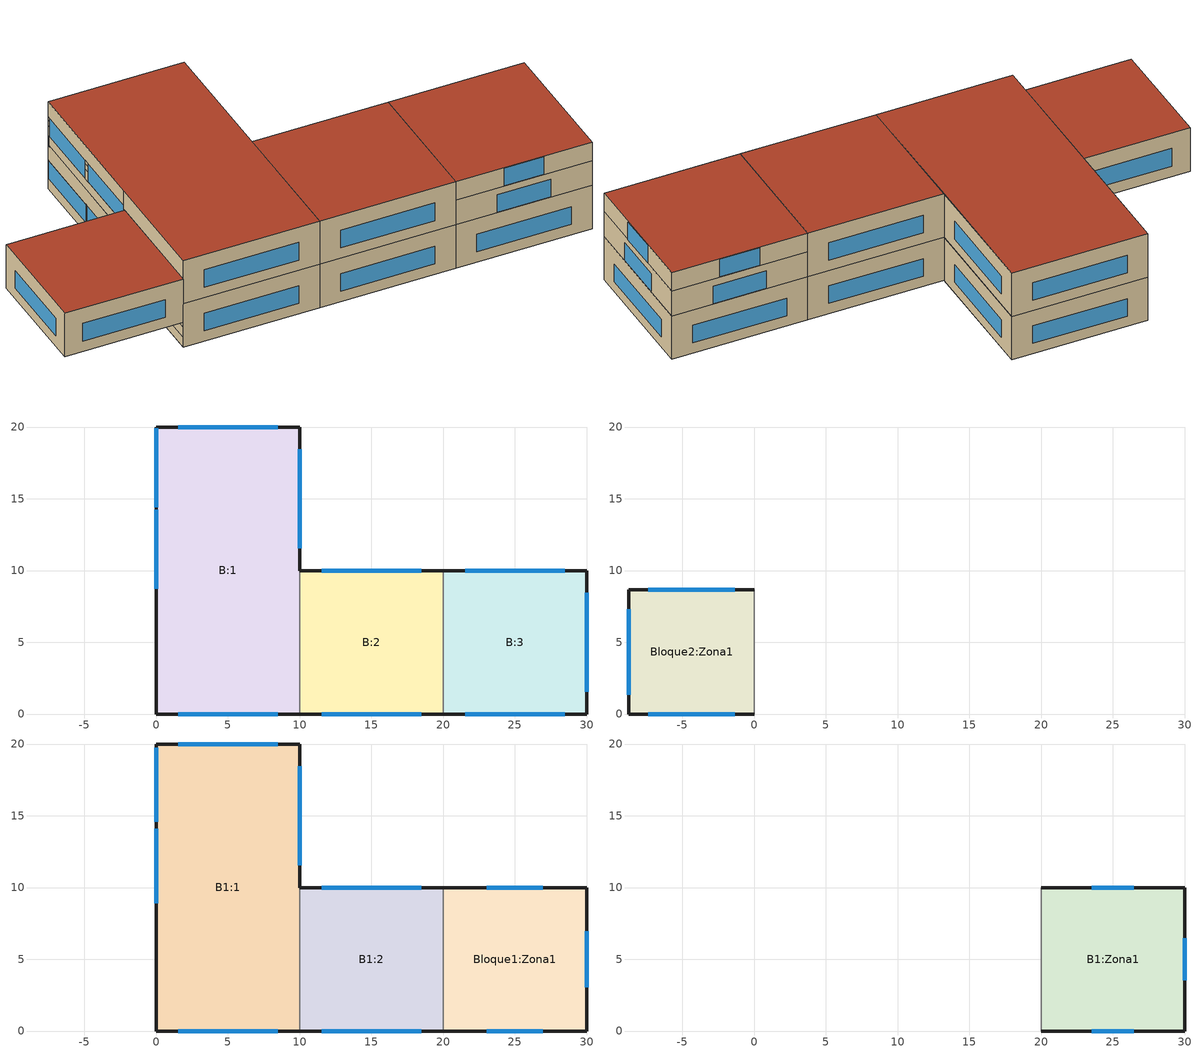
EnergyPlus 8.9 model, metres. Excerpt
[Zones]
B:1
 floor ground (Suelo sobre terreno del proyecto): 10,0 0,0 0,20 10,20 z0
 wall outside (Muro del proyecto): 10,10 10,20 0,20 / 0,0 10,0 z0:3.5; 0,14.37 0,14.28 / 0,8.7 0,0 z0.8:1.55; 0,19.95 0,0 z0:0.8; 0,20 0,19.95 z0:1.55; 0,8.65 0,0 z1.55:2; 0,14.37 0,14.28 / 0,20 0,19.95 z1.55:2.3; 0,20 0,8.7 z2.3:3.5; 0,8.7 0,8.65 z1.55:3.5; 0,19.95 0,14.37 / 0,14.28 0,8.7 z0.8:2.3
 wall to B:2 (Partición del proyecto): 10,0 10,10 z0:3.5
 wall to Bloque2:Zona1 (Partición del proyecto): 0,8.65 0,0 z2:3.5
 window (1001): 10,11.54 10,18.46 / 8.46,20 1.54,20 / 0,19.91 0,14.42 / 0,14.24 0,8.75 / 1.54,0 8.46,0 z0.84:2.26
B:2
 floor ground (Suelo sobre terreno del proyecto): 20,0 10,0 10,10 20,10 z0
 wall outside (Muro del proyecto): 20,10 10,10 / 10,0 20,0 z0:3.5
 wall to B:3 (Partición del proyecto): 20,0 20,10 z0:3.5
 window (1001): 18.46,10 11.54,10 / 11.54,0 18.46,0 z0.84:2.26
B:3
 floor ground (Suelo sobre terreno del proyecto): 30,0 20,0 20,10 30,10 z0
 wall outside (Muro del proyecto): 20,0 30,0 30,10 20,10 z0:3.5
 window (1001): 30,1.54 30,8.46 / 28.46,10 21.54,10 / 21.54,0 28.46,0 z0.84:2.26
Bloque2:Zona1
 floor outside (Suelo exterior del proyecto): 0,0 -8.73,0 -8.73,8.65 0,8.65 z2
 wall outside (Muro del proyecto): 0,8.65 -8.73,8.65 -8.73,0 0,0 z2:5.5
 wall to B1:1 (Partición del proyecto_Rev): 0,0 0,8.65 z3.5:5.5
 window (1001): -1.35,8.65 -7.38,8.65 / -8.73,7.31 -8.73,1.34 / -7.38,0 -1.35,0 z2.84:4.26
 roof outside (Cubierta plana del proyecto): -8.73,0 0,0 0,8.65 -8.73,8.65 z5.5
B1:1
 floor to B:1 (Suelo interior del proyecto_Reversed_Rev): 10,0 0,0 0,20 10,20 z3.5
 wall outside (Muro del proyecto): 10,10 10,20 0,20 / 0,0 10,0 z3.5:7; 0,14.52 0,14.13 / 0,8.85 0,8.65 z4.3:5.05; 0,19.8 0,8.65 z3.5:4.3; 0,20 0,19.8 z3.5:5.05; 0,8.85 0,8.65 / 0,14.52 0,14.13 / 0,20 0,19.8 z5.05:5.5; 0,14.52 0,14.13 / 0,20 0,19.8 z5.5:5.8; 0,20 0,8.85 z5.8:7; 0,8.85 0,0 z5.5:7; 0,19.8 0,14.52 / 0,14.13 0,8.85 z4.3:5.8
 wall to B1:2 (Partición del proyecto): 10,0 10,10 z3.5:7
 window (1001): 10,11.54 10,18.46 / 8.46,20 1.54,20 / 0,19.76 0,14.57 / 0,14.09 0,8.9 / 1.54,0 8.46,0 z4.34:5.76
 roof outside (Cubierta plana del proyecto): 0,0 10,0 10,20 0,20 z7
B1:2
 floor to B:2 (Suelo interior del proyecto_Reversed_Rev): 20,0 10,0 10,10 20,10 z3.5
 wall outside (Muro del proyecto): 20,10 10,10 / 10,0 20,0 z3.5:7
 wall to B1:Zona1 (Partición del proyecto_Rev): 20,0 20,10 z5.5:7
 wall to Bloque1:Zona1 (Partición del proyecto): 20,0 20,10 z3.5:5.5
 window (1001): 18.46,10 11.54,10 / 11.54,0 18.46,0 z4.34:5.76
 roof outside (Cubierta plana del proyecto): 10,0 20,0 20,10 10,10 z7
Bloque1:Zona1
 floor to B:3 (Suelo interior del proyecto_Reversed_Rev): 30,0 20,0 20,10 30,10 z3.5
 wall outside (Muro del proyecto): 20,0 30,0 30,10 20,10 z3.5:5.5
 window (1001): 30,3.04 30,6.96 / 26.96,10 23.04,10 / 23.04,0 26.96,0 z3.54:4.96
B1:Zona1
 floor to Bloque1:Zona1 (Suelo interior del proyecto): 30,0 20,0 20,10 30,10 z5.5
 wall outside (Muro del proyecto): 20,0 30,0 30,10 20,10 z5.5:7
 window (1001): 26.46,10 23.54,10 / 30,3.54 30,6.46 / 23.54,0 26.46,0 z5.54:6.96
 roof outside (Cubierta plana del proyecto): 20,0 30,0 30,10 20,10 z7
[Site:Location]
Sitio (O1-O1:31-12)  (01-01:31-12): Latitude=41.28; Longitude=2.07; Time Zone=1; Elevation {m}=6
[Site:GroundTemperature:BuildingSurface]
18, 18, 18, 18, 18, 18, 18, 18, 18, 18, 18, 18
[Site:GroundTemperature:Deep]
14, 14, 14, 14, 14, 14, 14, 14, 14, 14, 14, 14
[Site:GroundTemperature:Shallow]
14, 14, 14, 14, 14, 14, 14, 14, 14, 14, 14, 14
[Site:GroundTemperature:FCfactorMethod]
January FCfactorMethod ground temperature {C}=9.17; Februry FCfactorMethod ground temperature {C}=8.53; March FCfactorMethod ground temperature {C}=9.66; April FCfactorMethod ground temperature {C}=11.44; May FCfactorMethod ground temperature {C}=16.1; June FCfactorMethod ground temperature {C}=19.7; July FCfactorMethod ground temperature {C}=22.12; August FCfactorMethod ground temperature {C}=22.86; September FCfactorMethod ground temperature {C}=21.6; October FCfactorMethod ground temperature {C}=18.81; November FCfactorMethod ground temperature {C}=15.08; December FCfactorMethod ground temperature {C}=11.62
[Site:GroundReflectance]
0.2, 0.2, 0.2, 0.2, 0.2, 0.2, 0.2, 0.2, 0.2, 0.2, 0.2, 0.2
[Site:GroundReflectance:SnowModifier]
2, 2
[SizingPeriod:DesignDay] Day of Month=15; Humidity Condition Type=WetBulb; Barometric Pressure {N/M**2}=101252.9; Wind Direction {Degrees N=0, S=180}=0; Rain Indicator=No; Snow on ground indicator=No
Name | Month | Day Type -- used for schedules | Maximum Dry-Bulb Temperature {C} | Daily Dry-Bulb Temperature Range {C} | Wetbulb at Maximum Dry-Bulb{C} | Wind Speed {m/s} | Daylight Savings Time Indicator | Solar Model Indicator | Clearness {0.0 to 1.2} | Max Dry-Bulb {C} | Daily Temp Range {C} | Wet-Bulb at Max {C} | Wind Speed {M/Sec} | Clearness {0.0 to 1.2} - gives no sun (but does include long wave radiant heat exchange with sky)
Summer Design Day in Sitio (O1-O1:31-12) Jul | 7 | SummerDesignDay | 31.6 | 7.9 | 23.5 | 0 | Yes | ASHRAEClearSky | 0.98
Summer Design Day in Sitio (O1-O1:31-12) Ago | 8 | SummerDesignDay | 32.3 | 8.3 | 23.8 | 0 | Yes | ASHRAEClearSky | 0.98
Summer Design Day in Sitio (O1-O1:31-12) Sep | 9 | SummerDesignDay | 29.1 | 8.3 | 22.6 | 0 | Yes | ASHRAEClearSky | 0.98
Winter Design Day in Sitio (O1-O1:31-12) | 1 | WinterDesignDay |  |  |  |  | No |  |  | 1.2 | 0 | 1.2 | 11.1 | 0
[Building]
Building: North Axis=0; Terrain=Suburbs; Loads Convergence Tolerance=.04; Temperature Convergence Tolerance=.4; Solar Distribution=FullExterior; Maximum number of warmup days=25; Minimum number of warmup days=6
[Material:NoMass] Roughness=Rough; Thermal Emittance=0.9; Solar Absorptance=0.7; Visible Absorptance=0.7
Name | Resistance {m2-K/w}
5_RVAL_2; 6_RVAL_2 | .15
9_RVAL_3 | .18
[Construction]
Suelo sobre terreno del proyecto: Urea Formaldehyde Foam_.1327, Cast Concrete_.1, Floor/Roof Screed_.O7, Timber Flooring_.O3
Suelo interior del proyecto_Reversed_Rev; Suelo interior del proyecto: Cast Concrete (Dense)_.1
Partición del proyecto: Gypsum Plasterboard_.O25, 5_RVAL_2, Gypsum Plasterboard_.O25
Partición del proyecto_Rev: Gypsum Plasterboard_.O25, 6_RVAL_2, Gypsum Plasterboard_.O25
Muro del proyecto: Brickwork Outer_.1, XPS Extruded Polystyrene  - CO2 Blowing_.O795, Concrete Block (Medium)_.1, Gypsum Plastering_.O13
Cubierta plana del proyecto: Asphalt 1_.O1, MW Glass Wool (rolls)_.1445, 9_RVAL_3, Plasterboard_.O13
Suelo exterior del proyecto: External Rendering_.O25, MW Stone Wool (rolls)_.1482, Timber Flooring_.OO5
1001: 38, 1002, 2
[WindowMaterial:Gas]
1002: Gas type (Air - Argon - Krypton - Xenon - SF6 - Custom)=Air; Thickness {m}=.013
[WindowMaterial:Glazing] Optical data type {SpectralAverage or Spectral}=SpectralAverage; Thickness {m}=.003; IR transmittance at normal incidence=0; IR emissivity: front side=.84; Conductivity {W/m-K}=.9; Dirt Correction Factor for Solar and Visible Transmittance=1
Name | Solar transmittance at normal incidence | Solar reflectance at normal incidence: front side | Solar reflectance at normal incidence: back side | Visible transmittance at normal incidence | Visible reflectance at normal incidence: front side | Visible reflectance at normal incidence: back side | IR emissivity: back side
2 | .837 | .075 | .075 | .898 | .081 | .081 | .84
38 | .74 | .09 | .1 | .82 | .11 | .12 | .2
[Material] Roughness=Rough; Thermal Emittance=0.9
Name | Thickness {m} | Conductivity {w/m-K} | Density {kg/m3} | Specific Heat {J/kg-K} | Solar Absorptance | Visible Absorptance
Urea Formaldehyde Foam_.1327 | .1327 | 0.04 | 10 | 1400 | 0.6 | 0.6
Cast Concrete_.1 | .1 | 1.13 | 2000 | 1000 | 0.6 | 0.6
Floor/Roof Screed_.O7 | .07 | 0.41 | 1200 | 840 | 0.73 | 0.73
Timber Flooring_.O3 | .03 | 0.14 | 650 | 1200 | 0.78 | 0.78
Cast Concrete (Dense)_.1 | .1 | 1.4 | 2100 | 840 | 0.6 | 0.6
Gypsum Plasterboard_.O25 | .025 | 0.25 | 900 | 1000 | 0.5 | 0.5
Brickwork Outer_.1 | .1 | 0.84 | 1700 | 800 | 0.7 | 0.7
XPS Extruded Polystyrene  - CO2 Blowing_.O795 | .0795 | 0.034 | 35 | 1400 | 0.6 | 0.6
Concrete Block (Medium)_.1 | .1 | 0.51 | 1400 | 1000 | 0.6 | 0.6
Gypsum Plastering_.O13 | .013 | 0.4 | 1000 | 1000 | 0.5 | 0.5
Asphalt 1_.O1 | .01 | 0.7 | 2100 | 1000 | 0.85 | 0.9
MW Glass Wool (rolls)_.1445 | .1445 | 0.04 | 12 | 840 | 0.6 | 0.6
Plasterboard_.O13 | .013 | 0.25 | 2800 | 896 | 0.5 | 0.5
External Rendering_.O25 | .025 | 0.5 | 1300 | 1000 | 0.7 | 0.7
MW Stone Wool (rolls)_.1482 | .1482 | 0.04 | 30 | 840 | 0.6 | 0.6
Timber Flooring_.OO5 | .005 | 0.14 | 650 | 1200 | 0.78 | 0.78
[Zone] Relative North (to building)=0; Zone Type=1; Zone multiplier=1; Zone inside convection algorithm=TARP; Part Of Total Floor Area=Yes
Name | Zone volume | Floor Area
B:1; B1:1 | 700 | 200
B:2; B:3; B1:2 | 350 | 100
B1:Zona1 | 150 | 100
Bloque1:Zona1 | 200 | 100
Bloque2:Zona1 | 264.1793 | 75.4798
[PEOPLE] Number of People SCHEDULE=Office_OpenOff_Occ; Number of People Calculation Method=People/Area; People per Zone Floor Area=.111; radiant fraction=.3; User Specified Sensible Fraction=AutoCalculate; CO2 generation rate per unit of activity level (units m3/s-W=3.82e-08; Enable ASHRAE 55 comfort warnings=No; MRT Calculation Type=ZoneAveraged; Work Efficiency SCHEDULE Name (0.0-1.0,real)=Work efficiency; Clothing Insulation Calculation Method=ClothingInsulationSchedule; Air Velocity SCHEDULE Name (units m/s, real)=AirVelocitySchedule
Name | Zone | Activity level SCHEDULE Name (units W/person, real) | Clothing Insulation SCHEDULE Name (real)
People B:1 | B:1 | Activity Schedule 40 | Clothing Schedule 40
People B:2 | B:2 | Activity Schedule 48 | Clothing Schedule 48
People B:3 | B:3 | Activity Schedule 55 | Clothing Schedule 55
People B1:1 | B1:1 | Activity Schedule 371 | Clothing Schedule 371
People B1:Zona1 | B1:Zona1 | Activity Schedule 379 | Clothing Schedule 379
People B1:2 | B1:2 | Activity Schedule 386 | Clothing Schedule 386
People Bloque1:Zona1 | Bloque1:Zona1 | Activity Schedule 403 | Clothing Schedule 403
People Bloque2:Zona1 | Bloque2:Zona1 | Activity Schedule 435 | Clothing Schedule 435
[Lights] Lighting SCHEDULE=Office_OpenOff_Light; Design Level calculation method=Watts/Area; Watts per Zone Area {W/m2}=20; Return Air Fraction=0; Radiant fraction=.42; Fraction Visible=.18; Fraction Replaceable=1
Name | Zone
B:1 | B:1
B:2 | B:2
B:3 | B:3
B1:1 | B1:1
B1:Zona1 | B1:Zona1
B1:2 | B1:2
Bloque1:Zona1 | Bloque1:Zona1
Bloque2:Zona1 | Bloque2:Zona1
[OtherEquipment] Fuel Type=Electricity; Equipment SCHEDULE=Office_OpenOff_Equip; Design Level calculation method=Watts/Area; Watts per Zone Area {watts/m2}=11.77; Latent fraction=0; Radiant fraction=.2; Fraction Lost=0; Carbon Dioxide Generation Rate=0
Name | Zone | End-use category
B:1 Equipment gain 1 | B:1 | ELECTRIC EQUIPMENT#B:1#05
B:2 Equipment gain 1 | B:2 | ELECTRIC EQUIPMENT#B:2#05
B:3 Equipment gain 1 | B:3 | ELECTRIC EQUIPMENT#B:3#05
B1:1 Equipment gain 1 | B1:1 | ELECTRIC EQUIPMENT#B1:1#05
B1:Zona1 Equipment gain 1 | B1:Zona1 | ELECTRIC EQUIPMENT#B1:Zona1#05
B1:2 Equipment gain 1 | B1:2 | ELECTRIC EQUIPMENT#B1:2#05
Bloque1:Zona1 Equipment gain 1 | Bloque1:Zona1 | ELECTRIC EQUIPMENT#Bloque1:Zona1#05
Bloque2:Zona1 Equipment gain 1 | Bloque2:Zona1 | ELECTRIC EQUIPMENT#Bloque2:Zona1#05
[WaterUse:Equipment] DHW SCHEDULE=Office_OpenOff_Occ
Name | Peak Volumetric Flow Rate {m3/s} | Target Temperature Schedule | Hot Water Supply Temperature Schedule | Cold Water Supply Temperature Schedule | Zone
DHW B:1 | 1.23457e-06 | DHW Supply Temperature B:1 | DHW Supply Temperature B:1 | DHW Mains Temperature B:1 | B:1
DHW B:2 | 6.17284e-07 | DHW Supply Temperature B:2 | DHW Supply Temperature B:2 | DHW Mains Temperature B:2 | B:2
DHW B:3 | 6.17284e-07 | DHW Supply Temperature B:3 | DHW Supply Temperature B:3 | DHW Mains Temperature B:3 | B:3
DHW B1:1 | 1.23457e-06 | DHW Supply Temperature B1:1 | DHW Supply Temperature B1:1 | DHW Mains Temperature B1:1 | B1:1
DHW B1:Zona1 | 6.17284e-07 | DHW Supply Temperature B1:Zona1 | DHW Supply Temperature B1:Zona1 | DHW Mains Temperature B1:Zona1 | B1:Zona1
DHW B1:2 | 6.17284e-07 | DHW Supply Temperature B1:2 | DHW Supply Temperature B1:2 | DHW Mains Temperature B1:2 | B1:2
DHW Bloque1:Zona1 | 6.17284e-07 | DHW Supply Temperature Bloque1:Zona1 | DHW Supply Temperature Bloque1:Zona1 | DHW Mains Temperature Bloque1:Zona1 | Bloque1:Zona1
DHW Bloque2:Zona1 | 4.65925e-07 | DHW Supply Temperature Bloque2:Zona1 | DHW Supply Temperature Bloque2:Zona1 | DHW Mains Temperature Bloque2:Zona1 | Bloque2:Zona1
[ZoneInfiltration:DesignFlowRate] Infiltration SCHEDULE=On 24/7; Design Volume Flow Rate calculation method=Flow/zone; Constant Term Coefficient=1; Temperature Term Coefficient=0; Velocity Term Coefficient=0; Velocity Squared Term Coefficient=0
Name | Zone | Design Volume Flow Rate (m3/s)
B:1 Infiltration | B:1 | .136111
B:2 Infiltration | B:2 | .068056
B:3 Infiltration | B:3 | .068056
B1:1 Infiltration | B1:1 | .136111
B1:Zona1 Infiltration | B1:Zona1 | .029167
B1:2 Infiltration | B1:2 | .068056
Bloque1:Zona1 Infiltration | Bloque1:Zona1 | .038889
Bloque2:Zona1 Infiltration | Bloque2:Zona1 | .051368
[Sizing:Zone] Zone Cooling Design Supply Air Temperature Input Method=SupplyAirTemperature; Zone Cooling Design Supply Air Temperature (C)=12; Zone Cooling Design Supply Air Temperature Difference=0; Zone Heating Design Supply Air Temperature Input Method=SupplyAirTemperature; Zone Heating Design Supply Air Temperature (C)=35; Zone Heating Design Supply Air Temperature Difference=0; Zone Cooling Design Supply Air Humidity Ratio (kgWater/kgDryAir)=0.0077; Zone Heating Design Supply Air Humidity Ratio (kgWater/kgDryAir)=0.0156; Zone Heating Sizing Factor=1.25; Zone Cooling Sizing Factor=1.15; Cooling Design Air Flow Method=DesignDay; Cooling Minimum Air Flow Fraction=0; Heating Design Air Flow Method=DesignDay
Name | Design Specification Outdoor Air Object | Design Specification Zone Air Distribution Object
B:1 | B:1 | B:1
B:2 | B:2 | B:2
B:3 | B:3 | B:3
B1:1 | B1:1 | B1:1
B1:Zona1 | B1:Zona1 | B1:Zona1
B1:2 | B1:2 | B1:2
Bloque1:Zona1 | Bloque1:Zona1 | Bloque1:Zona1
Bloque2:Zona1 | Bloque2:Zona1 | Bloque2:Zona1
[DesignSpecification:ZoneAirDistribution] Zone Air Distribution Effectiveness in Cooling Mode (dimensionless)=1; Zone Air Distribution Effectiveness in Heating Mode (dimensionless)=1
B:1; B:2; B:3; B1:1; B1:Zona1; B1:2; Bloque1:Zona1; Bloque2:Zona1
[DesignSpecification:OutdoorAir] Outdoor Air Method=Sum; Outdoor Air Flow per Person {m3/s}=.01; Outdoor Air Flow per Zone Floor Area {m3/s-m2}=0; Outdoor Air Flow per Zone {m3/s}=0; Outdoor Air Flow Air Changes per Hour=0; Outdoor Air Flow Rate Fraction Schedule=Office_OpenOff_Occ
B:1; B:2; B:3; B1:1; B1:Zona1; B1:2; Bloque1:Zona1; Bloque2:Zona1
[ZoneControl:Thermostat]
B:1 Thermostat: B:1, Zone Control Type Sched, ThermostatSetpoint:DualSetpoint, Dual Setpoint - Zone B:1
B:2 Thermostat: B:2, Zone Control Type Sched, ThermostatSetpoint:DualSetpoint, Dual Setpoint - Zone B:2
B:3 Thermostat: B:3, Zone Control Type Sched, ThermostatSetpoint:DualSetpoint, Dual Setpoint - Zone B:3
B1:1 Thermostat: B1:1, Zone Control Type Sched, ThermostatSetpoint:DualSetpoint, Dual Setpoint - Zone B1:1
B1:Zona1 Thermostat: B1:Zona1, Zone Control Type Sched, ThermostatSetpoint:DualSetpoint, Dual Setpoint - Zone B1:Zona1
B1:2 Thermostat: B1:2, Zone Control Type Sched, ThermostatSetpoint:DualSetpoint, Dual Setpoint - Zone B1:2
Bloque1:Zona1 Thermostat: Bloque1:Zona1, Zone Control Type Sched, ThermostatSetpoint:DualSetpoint, Dual Setpoint - Zone Bloque1:Zona1
Bloque2:Zona1 Thermostat: Bloque2:Zona1, Zone Control Type Sched, ThermostatSetpoint:DualSetpoint, Dual Setpoint - Zone Bloque2:Zona1
[ThermostatSetpoint:DualSetpoint]
Dual Setpoint - Zone B:1: B:1 Heating Setpoint Schedule, B:1 Cooling SP Sch
Dual Setpoint - Zone B:2: B:2 Heating Setpoint Schedule, B:2 Cooling SP Sch
Dual Setpoint - Zone B:3: B:3 Heating Setpoint Schedule, B:3 Cooling SP Sch
Dual Setpoint - Zone B1:1: B1:1 Heating Setpoint Schedule, B1:1 Cooling SP Sch
Dual Setpoint - Zone B1:Zona1: B1:Zona1 Heating Setpoint Schedule, B1:Zona1 Cooling SP Sch
Dual Setpoint - Zone B1:2: B1:2 Heating Setpoint Schedule, B1:2 Cooling SP Sch
Dual Setpoint - Zone Bloque1:Zona1: Bloque1:Zona1 Heating Setpoint Schedule, Bloque1:Zona1 Cooling SP Sch
Dual Setpoint - Zone Bloque2:Zona1: Bloque2:Zona1 Heating Setpoint Schedule, Bloque2:Zona1 Cooling SP Sch
[Zone equipment]
B:1: B:1 Ideal Loads Air
B:2: B:2 Ideal Loads Air
B:3: B:3 Ideal Loads Air
B1:1: B1:1 Ideal Loads Air
B1:Zona1: B1:Zona1 Ideal Loads Air
B1:2: B1:2 Ideal Loads Air
Bloque1:Zona1: Bloque1:Zona1 Ideal Loads Air
Bloque2:Zona1: Bloque2:Zona1 Ideal Loads Air
[ZoneHVAC:IdealLoadsAirSystem] Maximum Heating Supply Air Temperature {C}=35; Minimum Cooling Supply Air Temperature {C}=12; Maximum Heating Supply Air Humidity Ratio {kg-H2O/kg-air}=0.0156; Minimum Cooling Supply Air Humidity Ratio {kg-H2O/kg-air}=0.0077; Heating Limit=LimitCapacity; Maximum Heating Air Flow Rate {m3/s}=Autosize; Maximum Sensible Heating Capacity=Autosize; Cooling Limit=LimitFlowRateAndCapacity; Maximum Cooling Air Flow Rate {m3/s}=Autosize; Maximum Total Cooling Capacity=Autosize; Dehumidification Control Type=None; Humidification Control Type=None; Outdoor Air Economizer Type=NoEconomizer; Heat Recovery Type=None
Name | Heating Availability Schedule | Cooling availability schedule | Design Specification Outdoor Air Object
B:1 Ideal Loads Air | B:1 Heating Availability Sch | B:1 Cooling Availability Sch | B:1
B:2 Ideal Loads Air | B:2 Heating Availability Sch | B:2 Cooling Availability Sch | B:2
B:3 Ideal Loads Air | B:3 Heating Availability Sch | B:3 Cooling Availability Sch | B:3
B1:1 Ideal Loads Air | B1:1 Heating Availability Sch | B1:1 Cooling Availability Sch | B1:1
B1:Zona1 Ideal Loads Air | B1:Zona1 Heating Availability Sch | B1:Zona1 Cooling Availability Sch | B1:Zona1
B1:2 Ideal Loads Air | B1:2 Heating Availability Sch | B1:2 Cooling Availability Sch | B1:2
Bloque1:Zona1 Ideal Loads Air | Bloque1:Zona1 Heating Availability Sch | Bloque1:Zona1 Cooling Availability Sch | Bloque1:Zona1
Bloque2:Zona1 Ideal Loads Air | Bloque2:Zona1 Heating Availability Sch | Bloque2:Zona1 Cooling Availability Sch | Bloque2:Zona1
[Schedule:Compact]
Work efficiency: Any Number, Through: 12/31, For: AllDays, Until: 24:00, 0
AirVelocitySchedule: Any Number, Through: 12/31, For: AllDays, Until: 24:00, .137
On 24/7: Any Number, Through: 12/31, For: AllDays, Until: 24:00, 1
Office_OpenOff_Occ: Fraction, Through: 31 Dec, For: Weekdays SummerDesignDay, Until: 07:00, 0, Until: 08:00, 0.25, Until: 09:00, 0.5, Until: 12:00, 1, Until: 14:00, 0.75, Until: 17:00, 1, Until: 18:00, 0.5, Until: 19:00, 0.25, Until: 24:00, 0, For: Weekends, Until: 24:00, 0, For: Holidays, Until: 24:00, 0, For: WinterDesignDay AllOtherDays, Until: 24:00, 0
Office_OpenOff_Equip: Fraction, Through: 31 Dec, For: Weekdays SummerDesignDay, Until: 07:00, 0.05394, Until: 20:00, 1, Until: 24:00, 0.05394, For: Weekends, Until: 24:00, 0.05394, For: Holidays, Until: 24:00, 0.05394, For: WinterDesignDay AllOtherDays, Until: 24:00, 0
Office_OpenOff_Light: Fraction, Through: 31 Dec, For: Weekdays SummerDesignDay, Until: 07:00, 0, Until: 19:00, 1, Until: 24:00, 0, For: Weekends, Until: 24:00, 0, For: Holidays, Until: 24:00, 0, For: WinterDesignDay AllOtherDays, Until: 24:00, 0
Activity Schedule 40; Activity Schedule 48; Activity Schedule 55; Activity Schedule 371; Activity Schedule 379; Activity Schedule 386; Activity Schedule 403; Activity Schedule 435: Any Number, Through: 12/31, For: AllDays, Until: 24:00, 110.7
Clothing Schedule 40; Clothing Schedule 48; Clothing Schedule 55; Clothing Schedule 371; Clothing Schedule 379; Clothing Schedule 386; Clothing Schedule 403; Clothing Schedule 435: Any Number, Through: 4/1, For: AllDays, Until: 24:00, 1, Through: 9/30, For: AllDays, Until: 24:00, .5, Through: 12/31, For: AllDays, Until: 24:00, 1
DHW Supply Temperature B:1; DHW Supply Temperature B:2; DHW Supply Temperature B:3; DHW Supply Temperature B1:1; DHW Supply Temperature B1:Zona1; DHW Supply Temperature B1:2; DHW Supply Temperature Bloque1:Zona1; DHW Supply Temperature Bloque2:Zona1: Temperature, Through: 12/31, For: AllDays, Until: 24:00, 65
DHW Mains Temperature B:1; DHW Mains Temperature B:2; DHW Mains Temperature B:3; DHW Mains Temperature B1:1; DHW Mains Temperature B1:Zona1; DHW Mains Temperature B1:2; DHW Mains Temperature Bloque1:Zona1; DHW Mains Temperature Bloque2:Zona1: Temperature, Through: 12/31, For: AllDays, Until: 24:00, 10
B:1 Heating Setpoint Schedule; B:2 Heating Setpoint Schedule; B:3 Heating Setpoint Schedule; B1:1 Heating Setpoint Schedule; B1:Zona1 Heating Setpoint Schedule; B1:2 Heating Setpoint Schedule; Bloque1:Zona1 Heating Setpoint Schedule; Bloque2:Zona1 Heating Setpoint Schedule: Temperature, Through: 31 Dec, For: Weekdays SummerDesignDay, Until: 05:00, 12, Until: 19:00, 22, Until: 24:00, 12, For: WinterDesignDay, Until: 24:00, 22, For: Weekends, Until: 24:00, 12, For: Holidays, Until: 24:00, 12, For: AllOtherDays, Until: 24:00, -50
B:1 Heating Availability Sch; B:2 Heating Availability Sch; B:3 Heating Availability Sch; B1:1 Heating Availability Sch; B1:Zona1 Heating Availability Sch; B1:2 Heating Availability Sch; Bloque1:Zona1 Heating Availability Sch; Bloque2:Zona1 Heating Availability Sch: Temperature, Through: 31 Dec, For: Weekdays SummerDesignDay, Until: 05:00, 1, Until: 19:00, 1, Until: 24:00, 1, For: WinterDesignDay, Until: 24:00, 1, For: Weekends, Until: 24:00, 1, For: Holidays, Until: 24:00, 1, For: AllOtherDays, Until: 24:00, 0
B:1 Cooling SP Sch; B:2 Cooling SP Sch; B:3 Cooling SP Sch; B1:1 Cooling SP Sch; B1:Zona1 Cooling SP Sch; B1:2 Cooling SP Sch; Bloque1:Zona1 Cooling SP Sch; Bloque2:Zona1 Cooling SP Sch: Temperature, Through: 31 Dec, For: Weekdays SummerDesignDay, Until: 05:00, 100, Until: 19:00, 24, Until: 24:00, 100, For: Weekends, Until: 24:00, 100, For: Holidays, Until: 24:00, 100, For: WinterDesignDay AllOtherDays, Until: 24:00, 100
B:1 Cooling Availability Sch; B:2 Cooling Availability Sch; B:3 Cooling Availability Sch; B1:1 Cooling Availability Sch; B1:Zona1 Cooling Availability Sch; B1:2 Cooling Availability Sch; Bloque1:Zona1 Cooling Availability Sch; Bloque2:Zona1 Cooling Availability Sch: Temperature, Through: 31 Dec, For: Weekdays SummerDesignDay, Until: 05:00, 0, Until: 19:00, 1, Until: 24:00, 0, For: Weekends, Until: 24:00, 0, For: Holidays, Until: 24:00, 0, For: WinterDesignDay AllOtherDays, Until: 24:00, 0
[Schedule:Day:Hourly]
Summer Control Type Day Sch; Winter Control Type Day Sch: Control Type, 4, 4, 4, 4, 4, 4, 4, 4, 4, 4, 4, 4, 4, 4, 4, 4, 4, 4, 4, 4, 4, 4, 4, 4
[Schedule:Week:Daily]
Summer Control Type Week Sch: Summer Control Type Day Sch, Summer Control Type Day Sch, Summer Control Type Day Sch, Summer Control Type Day Sch, Summer Control Type Day Sch, Summer Control Type Day Sch, Summer Control Type Day Sch, Summer Control Type Day Sch, Summer Control Type Day Sch, Summer Control Type Day Sch, Summer Control Type Day Sch, Summer Control Type Day Sch
Winter Control Type Week Sch: Winter Control Type Day Sch, Winter Control Type Day Sch, Winter Control Type Day Sch, Winter Control Type Day Sch, Winter Control Type Day Sch, Winter Control Type Day Sch, Winter Control Type Day Sch, Winter Control Type Day Sch, Winter Control Type Day Sch, Winter Control Type Day Sch, Winter Control Type Day Sch, Winter Control Type Day Sch
[Schedule:Year]
Zone Control Type Sched: Control Type, Winter Control Type Week Sch, 1, 1, 3, 31, Summer Control Type Week Sch, 4, 1, 9, 30, Winter Control Type Week Sch, 10, 1, 12, 31
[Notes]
Hourly weather file: C:\ProgramData\DesignBuilder\Weather Data\ESP_BARCELONA_IWEC.epw
